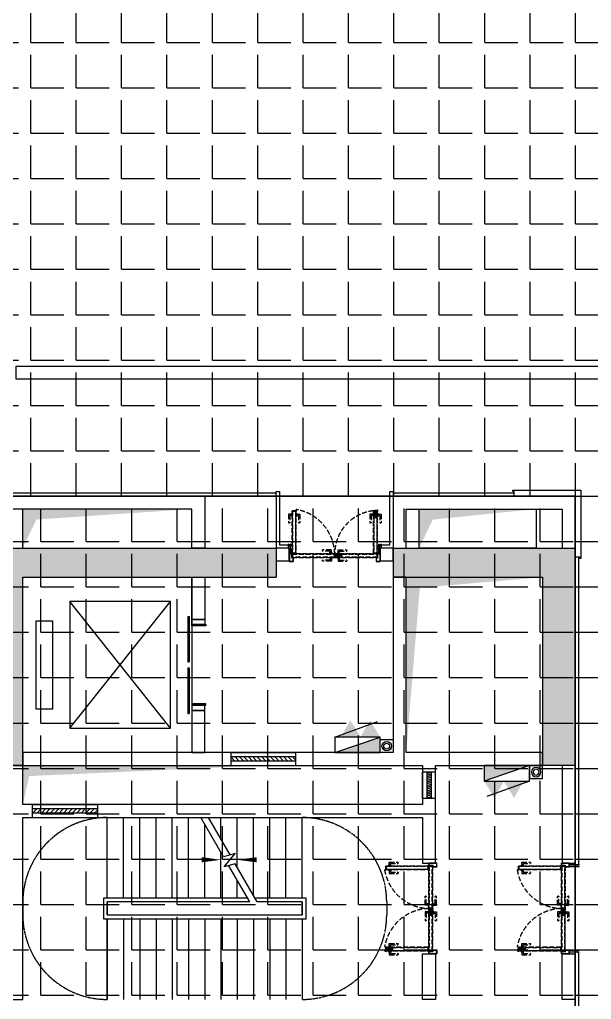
# Model space of a CAD drawing. Extents: x -284868 to 304789, y -137694 to 137894.
# Drawn here: x 75121 to 83920, y -1643 to 13442 of the extents above; entities that cross this region are included whole.
import ezdxf

# ---------------------------------------------------------------- set-up
doc = ezdxf.new("R2010")
doc.units = 0
doc.linetypes.add('DASH', pattern=[0.35, 0.25, -0.1])
doc.layers.get('0').update_dxf_attribs({"linetype": 'CONTINUOUS'})
for name, color, linetype in [('0-墙', 4, 'CONTINUOUS'), ('0-建筑柱体', 251, 'CONTINUOUS'), ('0-消防栓(给排水)', 9, 'CONTINUOUS'), ('0-电梯', 3, 'CONTINUOUS'), ('0-窗', 11, 'CONTINUOUS'), ('0-非设计区域', 251, 'CONTINUOUS'), ('1P-DOOR-门扇', 2, 'CONTINUOUS'), ('1P-DOOR-防火门扇', 1, 'CONTINUOUS'), ('1P-DP-门套', 2, 'CONTINUOUS'), ('P-完成面', 42, 'CONTINUOUS'), ('P-平面楼梯', 3, 'CONTINUOUS'), ('P-门扇', 6, 'CONTINUOUS')]:
    doc.layers.add(name, color=color, linetype=linetype)
pattern_1 = [(45, (-0.1692, 11.7), (-1.12253, 1.12253), []), (135, (-0.1692, 11.7), (-1.12253, -1.12253), [])]
pattern_2 = [(225, (0.1692, 38.3), (1.12253, -1.12253), []), (315, (0.1692, 38.3), (1.12253, 1.12253), [])]

# ---------------------------------------------------------------- blocks, each defined once
blk = doc.blocks.new('sgASGHHHH')
for points in [[(-102879, -897424), (-102646, -897574), (-98746, -897574), (-98746, -897124), (-102996, -897124)], [(-96946, -897574), (-94646, -897574), (-94146, -897124), (-96946, -897124)], [(-94146, -897124), (-94646, -897574), (-94646, -900474), (-94146, -900474)], [(-102646, -900474), (-102646, -897574), (-102879, -897424), (-102996, -897574), (-102996, -900474)]]:
    blk.add_hatch(color=256).paths.add_polyline_path(points)
at = {"color": 4}
for p, q in [((-102996, -897124), (-98746, -897124)), ((-98746, -897124), (-98746, -897574)), ((-96946, -897124), (-94146, -897124)), ((-96946, -897124), (-96946, -897574)), ((-94146, -897124), (-94146, -900474)), ((-102646, -900474), (-102646, -897574)), ((-102646, -897574), (-98746, -897574)), ((-96946, -897574), (-94646, -897574)), ((-94646, -897574), (-94646, -900474)), ((-102996, -900474), (-102646, -900474)), ((-94146, -900474), (-94646, -900474))]:
    blk.add_line(p, q, dxfattribs=at)
blk = doc.blocks.new('$WINLIB2D$00000039')
at = {"color": 0}
for points in [[(-0.5, 0.5), (-0.5, -0.5)], [(0.5, 0.5), (-0.5, 0.5)], [(0.5, -0.5), (0.5, 0.5)], [(-0.5, 0.167), (0.5, 0.167)], [(-0.384, -0.167), (-0.448, 0.167)], [(-0.316, -0.167), (-0.38, 0.167)], [(-0.248, -0.167), (-0.312, 0.167)], [(-0.18, -0.167), (-0.244, 0.167)], [(-0.112, -0.167), (-0.176, 0.167)], [(-0.044, -0.167), (-0.108, 0.167)], [(0.024, -0.167), (-0.04, 0.167)], [(0.092, -0.167), (0.028, 0.167)], [(0.16, -0.167), (0.096, 0.167)], [(0.228, -0.167), (0.164, 0.167)], [(0.296, -0.167), (0.232, 0.167)], [(0.364, -0.167), (0.3, 0.167)], [(0.432, -0.167), (0.368, 0.167)], [(0.5, -0.167), (0.436, 0.167)], [(-0.452, -0.167), (-0.5, 0.084)], [(-0.5, -0.167), (0.5, -0.167)], [(0.5, -0.5), (-0.5, -0.5)]]:
    blk.add_lwpolyline(points, dxfattribs=at)
blk = doc.blocks.new('A$C2E9C7AB1')
blk.add_lwpolyline([(-200, 0), (0, 0), (0, -200), (-200, -200)], close=True)
for radius in [72.3, 45.5]:
    blk.add_circle((-100, -100), radius)
blk = doc.blocks.new('A$C5B4E3DF6')
for p, q in [((0, 240), (-659, 477)), ((-700, 0), (-700, 240)), ((0, 0), (-700, 240)), ((-700, 240), (0, 240)), ((0, 240), (0, 0)), ((0, 0), (-700, 0))]:
    blk.add_line(p, q)
for points in [[(-700, 240), (-541, 498), (-398, 240)], [(-398, 240), (-239, 498), (-96, 240)], [(-700, 0), (-700, 240), (0, 0)]]:
    blk.add_solid(points)
blk = doc.blocks.new('A$C3F6147FC')
at = {"xscale": -1}
blk.add_blockref('A$C5B4E3DF6', (11200, 17550), dxfattribs=at)
at = {"rotation": 180}
blk.add_blockref('A$C2E9C7AB1', (11900, 17550), dxfattribs=at)
at = {"xscale": -1}
for name, p, rotation in [('A$C5B4E3DF6', (14200, 17350), 180), ('A$C2E9C7AB1', (14400, 17350), 270)]:
    blk.add_blockref(name, p, dxfattribs=dict(at, rotation=rotation))
blk = doc.blocks.new('A$C74d47d92')
for p, q in [((-4850, -1240), (-4850, 0)), ((-4850, -1240), (-4850, 0)), ((-4600, -1240), (-4600, 0)), ((-4350, -1240), (-4350, 0)), ((-4100, -1240), (-4100, 0)), ((-3850, -1240), (-3850, 0)), ((-3600, -1240), (-3600, 0)), ((-3060, -603), (-3408, 0)), ((-3350, -1240), (-3350, -100)), ((-2960, -576), (-3293, 0)), ((-3100, -333), (-3100, 0)), ((-2850, -767), (-2850, 0)), ((-2600, -1200), (-2600, 0)), ((-2350, -1240), (-2350, 0)), ((-2100, -1240), (-2100, 0)), ((-1850, -1240), (-1850, 0)), ((-3100, -1240), (-3100, -533)), ((-2880, -555), (-3060, -603)), ((-3052, -761), (-2880, -555)), ((-2880, -714), (-3052, -761)), ((-2657, -1300), (-2980, -741)), ((-2542, -1300), (-2880, -714)), ((-2850, -1240), (-2850, -967)), ((-2692, -1240), (-4910, -1240)), ((-4910, -1240), (-4910, -1560)), ((-2657, -1300), (-4850, -1300)), ((-2657, -1300), (-4850, -1300)), ((-4850, -1300), (-4850, -1500)), ((-4850, -1500), (-4850, -1300)), ((-1790, -1240), (-2577, -1240)), ((-1850, -1300), (-2542, -1300)), ((-1850, -1300), (-2542, -1300)), ((-1850, -1500), (-1850, -1300)), ((-1850, -1300), (-1850, -1500)), ((-1790, -1560), (-1790, -1240)), ((-4850, -1500), (-1850, -1500)), ((-4850, -1500), (-1850, -1500)), ((-4910, -1560), (-1790, -1560)), ((-4850, -1560), (-4850, -2800)), ((-4850, -2800), (-4850, -1560)), ((-4600, -1560), (-4600, -2800)), ((-4350, -1560), (-4350, -2800)), ((-4100, -1560), (-4100, -2800)), ((-3850, -1560), (-3850, -2800)), ((-3600, -1560), (-3600, -2800)), ((-3350, -1560), (-3350, -2800)), ((-3100, -1560), (-3100, -2800)), ((-2850, -1560), (-2850, -2800)), ((-2600, -1560), (-2600, -2800)), ((-2350, -1560), (-2350, -2800)), ((-2100, -1560), (-2100, -2800)), ((-1850, -1560), (-1850, -2800))]:
    blk.add_line(p, q)
at = {"linetype": 'DASH'}
for points in [[(-4850, 0, 0.414214), (-6150, -1300), (-6150, -1500, 0.414214), (-4850, -2800)], [(-1850, 0, -0.414214), (-550, -1300), (-550, -1500, -0.414214), (-1850, -2800)]]:
    blk.add_lwpolyline(points, format="xyb", dxfattribs=at)
for points in [[(-1725, -2150, 0, 0, 0), (-5500, -2150, 0, 0, 0), (-5500, -650, 0, 0, 0), (-3100, -650, 0, 80, 0), (-3400, -650, 0, 0, 0)], [(-1725, -650, 0, 0, 0), (-2850, -650, 0, 80, 0), (-2550, -650, 0, 0, 0)]]:
    blk.add_lwpolyline(points, format="xyseb")
blk = doc.blocks.new('213r5467')
for p, q in [((-90909, -260063), (-90909, -260326)), ((-89559, -260063), (-90909, -260063)), ((-89559, -260326), (-89559, -260063)), ((-90909, -260326), (-89559, -260326)), ((-91209, -260588), (-91209, -262138)), ((-89259, -260588), (-91209, -260588)), ((-91209, -260588), (-89259, -262138)), ((-91209, -262138), (-89259, -260588)), ((-89259, -262138), (-89259, -260588)), ((-91209, -262138), (-89259, -262138))]:
    blk.add_line(p, q)
blk.add_lwpolyline([(-88884, -262463), (-91584, -262463), (-91584, -259863), (-88884, -259863), (-88884, -262463)])
blk = doc.blocks.new('$DORLIB2D$00000127')
at = {"color": 0}
for points in [[(-0.533, 0.795), (-0.533, 0.69)], [(-0.033, 0.795), (-0.533, 0.795)], [(-0.033, 0.795), (-0.033, 0.69)], [(0.533, 0.795), (0.033, 0.795)], [(0.033, 0.795), (0.033, 0.69)], [(0.533, 0.795), (0.533, 0.69)], [(-0.033, 0.69), (-0.533, 0.69)], [(0.533, 0.69), (0.033, 0.69)], [(0.5, 0.5), (-0.5, 0.5)]]:
    blk.add_lwpolyline(points, dxfattribs=at)
blk = doc.blocks.new('A$C612A7C51')
for p, q in [((0, 35), (2, 35)), ((0, 35), (0, -1)), ((2, 35), (2, -1)), ((0, -1), (1, -3))]:
    blk.add_line(p, q)
for centre, radius, start, end in [((1, -7), 5.62, 101.537, 78.463), ((1, -7), 3.75, 100.8677, 85.475), ((3, 0), 3.43, 199.3524, 238.0625)]:
    blk.add_arc(centre, radius, start, end)
blk = doc.blocks.new('A$C46293241')
at = {"layer": '1P-DP-门套'}
h = blk.add_hatch(dxfattribs=at)
h.set_pattern_fill('ANSI37', color=8, scale=0.3, style=0)
h.set_pattern_definition([(45, (-55.7338, 55.9993), (-0.67352, 0.67352), []), (135, (-55.7338, 55.9993), (-0.67352, -0.67352), [])])
h.paths.add_polyline_path([(-44, 58), (-44, 56), (-56, 56), (-56, 58)])
h = blk.add_hatch(dxfattribs=at)
h.set_pattern_fill('ANSI37', color=8, scale=0.3, style=0)
h.set_pattern_definition([(45, (-40.75, 41.9725), (-0.67352, 0.67352), []), (135, (-40.75, 41.9725), (-0.67352, -0.67352), [])])
h.paths.add_polyline_path([(-39, 42), (-41, 42), (-41, 57), (-39, 57)])
at = {"layer": '1P-DP-门套', "color": 8}
for points in [[(-44, 58), (-44, 56), (-56, 56), (-56, 58)], [(-39, 42), (-41, 42), (-41, 57), (-39, 57)]]:
    blk.add_lwpolyline(points, close=True, dxfattribs=at)
at = {"layer": 'P-完成面'}
blk.add_lwpolyline([(-39, 40, 0.238815), (-39, 41), (-39, 58), (-60, 58), (-60, 120), (0, 120), (0, 100), (-1, 100), (-1, 119), (-59, 119), (-59, 59), (-38, 59), (-38, 41, -0.238815), (-38, 40), (-38, 39, 0.238815), (-39, 38), (-39, 1), (-1, 1), (-1, 20), (0, 20), (0, 0), (-40, 0), (-40, 39, -0.238815), (-39, 40), (-39, 40)], format="xyb", dxfattribs=at)
blk.add_lwpolyline([(-3, 114), (-1, 114), (-1, 6), (-3, 6)], close=True, dxfattribs=at)
blk = doc.blocks.new('A$C31043D8C')
at = {"layer": 'P-门扇', "color": 251, "linetype": 'DASH', "ltscale": 300}
for p, q in [((-25, 0), (-25, -6)), ((-25, 0), (25, 0)), ((25, 0), (25, -6)), ((-23, -8), (23, -8)), ((-10, -8), (-10, -55)), ((-5, -60), (122, -60)), ((10, -8), (10, -40)), ((10, -40), (122, -40)), ((127, -45), (127, -55))]:
    blk.add_line(p, q, dxfattribs=at)
for centre, radius, start, end in [((-23, -6), 2, 180, 270), ((-5, -55), 5, 180, 270), ((23, -6), 2, 270, 0), ((122, -45), 5, 0, 90), ((122, -55), 5, 270, 0)]:
    blk.add_arc(centre, radius, start, end, dxfattribs=at)
blk = doc.blocks.new('*U269')
at = {"layer": 'P-门扇', "linetype": 'DASH', "ltscale": 300}
h = blk.add_hatch(dxfattribs=at)
h.set_pattern_fill('ANSI37', color=251, scale=0.5, style=0)
h.set_pattern_definition(pattern_1)
h.paths.add_polyline_path([(2, 12), (2, 42), (0, 42), (0, 12)])
h = blk.add_hatch(dxfattribs=at)
h.set_pattern_fill('ANSI37', color=251, scale=0.2, style=0)
h.set_pattern_definition([(45, (657.35, 55.1438), (-0.449013, 0.449013), []), (135, (657.35, 55.1438), (-0.449013, -0.449013), [])])
h.paths.add_polyline_path([(657, 56), (669, 56), (669, 55), (657, 55)])
at = {"layer": 'P-门扇', "color": 251, "linetype": 'DASH', "ltscale": 300}
for points in [[(655, 58), (655, 1), (1, 1), (1, 11), (3, 11), (3, 24), (2, 24), (2, 12), (0, 12), (0, 0), (655, 0), (655, 57), (671, 57, 0.995191), (671, 58), (653, 58, 0.414214), (653, 57), (653, 55, -0.414214), (652, 54), (1, 54), (1, 43), (3, 43), (3, 24), (2, 24), (2, 42), (0, 42), (0, 55), (652, 55, 0.414214), (652, 55), (652, 57, -0.414214), (653, 58), (671, 58, -1), (671, 56), (657, 56), (657, 57)], [(6, 5), (20, 5), (20, 4), (20, 5), (6, 5, -0.414214), (6, 5), (6, 50, -0.414214), (6, 50), (20, 50), (20, 51), (6, 51, 0.414214), (5, 50), (5, 6, 0.414214), (7, 4), (20, 4)], [(651, 5), (638, 5), (638, 4), (638, 5), (651, 5, 0.414214), (652, 5), (652, 50, 0.414214), (651, 50), (638, 50), (638, 51), (651, 51, -0.414214), (653, 50), (653, 6, -0.414214), (651, 4), (638, 4)]]:
    blk.add_lwpolyline(points, format="xyb", dxfattribs=at)
for points in [[(2, 12), (2, 42), (0, 42), (0, 12)], [(1, 54), (655, 54), (655, 51), (1, 51)], [(1, 4), (655, 4), (655, 1), (1, 1)], [(657, 56), (669, 56), (669, 55), (657, 55)]]:
    blk.add_lwpolyline(points, close=True, dxfattribs=at)
at = {"layer": '1P-DOOR-门扇', "color": 8, "linetype": 'ByBlock', "rotation": 180}
blk.add_blockref('A$C31043D8C', (595, 55), dxfattribs=at)
at = {"layer": '1P-DOOR-门扇', "color": 8, "linetype": 'ByBlock', "xscale": -1}
blk.add_blockref('A$C31043D8C', (595, 0), dxfattribs=at)
blk = doc.blocks.new('*U270')
at = {"layer": 'P-门扇', "linetype": 'DASH', "ltscale": 300}
h = blk.add_hatch(dxfattribs=at)
h.set_pattern_fill('ANSI37', color=251, scale=0.5, style=0)
h.set_pattern_definition(pattern_1)
h.paths.add_polyline_path([(2, 12), (2, 42), (0, 42), (0, 12)])
h = blk.add_hatch(dxfattribs=at)
h.set_pattern_fill('ANSI37', color=251, scale=0.2, style=0)
h.set_pattern_definition([(45, (657.4896, 55.1438), (-0.449013, 0.449013), []), (135, (657.4896, 55.1438), (-0.449013, -0.449013), [])])
h.paths.add_polyline_path([(657, 56), (669, 56), (669, 55), (657, 55)])
at = {"layer": 'P-门扇', "color": 251, "linetype": 'DASH', "ltscale": 300}
for points in [[(655, 58), (655, 1), (1, 1), (1, 11), (3, 11), (3, 24), (2, 24), (2, 12), (0, 12), (0, 0), (656, 0), (656, 57), (671, 57, 0.995191), (671, 58), (653, 58, 0.414214), (653, 57), (653, 55, -0.414214), (652, 54), (1, 54), (1, 43), (3, 43), (3, 24), (2, 24), (2, 42), (0, 42), (0, 55), (652, 55, 0.414214), (652, 55), (652, 57, -0.414214), (653, 58), (671, 58, -1), (671, 56), (657, 56), (657, 57)], [(6, 5), (20, 5), (20, 4), (20, 5), (6, 5, -0.414214), (6, 5), (6, 50, -0.414214), (6, 50), (20, 50), (20, 51), (6, 51, 0.414214), (5, 50), (5, 6, 0.414214), (7, 4), (20, 4)], [(652, 5), (638, 5), (638, 4), (638, 5), (652, 5, 0.414214), (652, 5), (652, 50, 0.414214), (652, 50), (638, 50), (638, 51), (652, 51, -0.414214), (653, 50), (653, 6, -0.414214), (651, 4), (638, 4)]]:
    blk.add_lwpolyline(points, format="xyb", dxfattribs=at)
for points in [[(2, 12), (2, 42), (0, 42), (0, 12)], [(1, 54), (655, 54), (655, 51), (1, 51)], [(1, 4), (655, 4), (655, 1), (1, 1)], [(657, 56), (669, 56), (669, 55), (657, 55)]]:
    blk.add_lwpolyline(points, close=True, dxfattribs=at)
at = {"layer": '1P-DOOR-门扇', "color": 8, "linetype": 'ByBlock', "rotation": 180}
blk.add_blockref('A$C31043D8C', (596, 55), dxfattribs=at)
at = {"layer": '1P-DOOR-门扇', "color": 8, "linetype": 'ByBlock', "xscale": -1}
blk.add_blockref('A$C31043D8C', (596, 0), dxfattribs=at)
blk = doc.blocks.new('A$C0AC0499D')
at = {"layer": 'P-门扇', "color": 251, "linetype": 'DASH', "ltscale": 300}
for p, q in [((0, 6), (-12, 6)), ((-12, 4), (-12, 6)), ((-12, 4), (0, -6)), ((0, -10), (0, 10)), ((0, 10), (3, 10)), ((3, -10), (3, 10)), ((3, 8), (88, 8)), ((88, 8), (88, -8)), ((99, 0), (-14, 0)), ((-4, 0), (0, 0)), ((3, -10), (0, -10)), ((2, 0), (1, 0)), ((3, -8), (88, -8))]:
    blk.add_line(p, q, dxfattribs=at)
blk = doc.blocks.new('A$C6733057F')
at = {"layer": 'P-门扇', "color": 251, "linetype": 'DASH', "ltscale": 300}
blk.add_line((103, -21), (103, 21), dxfattribs=at)
for points in [[(4, 14), (103, 14), (103, -14), (4, -14)], [(4, 12), (101, 12), (101, -13), (4, -13)]]:
    blk.add_lwpolyline(points, dxfattribs=at)
at = {"layer": '1P-DOOR-门扇', "color": 8}
blk.add_blockref('A$C31043D8C', (60, -25), dxfattribs=at)
at = {"layer": 'P-门扇', "color": 251, "linetype": 'DASH', "ltscale": 300, "extrusion": (0, 0, -1), "zscale": -1, "rotation": 180}
blk.add_blockref('A$C0AC0499D', (0, 0), dxfattribs=at)
blk = doc.blocks.new('*U267')
at = {"layer": 'P-门扇', "linetype": 'DASH', "ltscale": 300}
h = blk.add_hatch(dxfattribs=at)
h.set_pattern_fill('ANSI37', color=251, scale=0.5, angle=180, style=0)
h.set_pattern_definition(pattern_2)
h.paths.add_polyline_path([(-2, 38), (-2, 8), (0, 8), (0, 38)])
h = blk.add_hatch(dxfattribs=at)
h.set_pattern_fill('ANSI37', color=251, scale=0.2, angle=180, style=0)
h.set_pattern_definition([(225, (-657.4896, -5.1438), (0.449013, -0.449013), []), (315, (-657.4896, -5.1438), (0.449013, 0.449013), [])])
h.paths.add_polyline_path([(-657, -6), (-669, -6), (-669, -5), (-657, -5)])
at = {"layer": 'P-门扇', "color": 251, "linetype": 'DASH', "ltscale": 300}
for points in [[(-655, -8), (-655, 49), (-1, 49), (-1, 39), (-3, 39), (-3, 26), (-2, 26), (-2, 38), (0, 38), (0, 50), (-656, 50), (-656, -7), (-671, -7, 0.995191), (-671, -8), (-653, -8, 0.414214), (-653, -7), (-653, -5, -0.414214), (-652, -4), (-1, -4), (-1, 7), (-3, 7), (-3, 26), (-2, 26), (-2, 8), (0, 8), (0, -5), (-652, -5, 0.414214), (-652, -5), (-652, -7, -0.414214), (-653, -8), (-671, -8, -1), (-671, -6), (-657, -6), (-657, -7)], [(-652, 45), (-638, 45), (-638, 46), (-638, 45), (-652, 45, 0.414214), (-652, 45), (-652, 0, 0.414214), (-652, 0), (-638, 0), (-638, -1), (-652, -1, -0.414214), (-653, 0), (-653, 44, -0.414214), (-651, 46), (-638, 46)], [(-6, 45), (-20, 45), (-20, 46), (-20, 45), (-6, 45, -0.414214), (-6, 45), (-6, 0, -0.414214), (-6, 0), (-20, 0), (-20, -1), (-6, -1, 0.414214), (-5, 0), (-5, 44, 0.414214), (-7, 46), (-20, 46)]]:
    blk.add_lwpolyline(points, format="xyb", dxfattribs=at)
for points in [[(-1, 46), (-655, 46), (-655, 49), (-1, 49)], [(-2, 38), (-2, 8), (0, 8), (0, 38)], [(-657, -6), (-669, -6), (-669, -5), (-657, -5)], [(-1, -4), (-655, -4), (-655, -1), (-1, -1)]]:
    blk.add_lwpolyline(points, close=True, dxfattribs=at)
blk.add_blockref('A$C6733057F', (-656, 20), dxfattribs=at)
at = {"layer": 'P-门扇', "color": 251, "linetype": 'DASH', "ltscale": 300, "extrusion": (0, 0, -1), "zscale": -1, "rotation": 180}
blk.add_blockref('A$C31043D8C', (596, 50), dxfattribs=at)
blk = doc.blocks.new('*U268')
at = {"layer": 'P-门扇', "linetype": 'DASH', "ltscale": 300}
h = blk.add_hatch(dxfattribs=at)
h.set_pattern_fill('ANSI37', color=251, scale=0.5, angle=180, style=0)
h.set_pattern_definition(pattern_2)
h.paths.add_polyline_path([(-2, 38), (-2, 8), (0, 8), (0, 38)])
h = blk.add_hatch(dxfattribs=at)
h.set_pattern_fill('ANSI37', color=251, scale=0.2, angle=180, style=0)
h.set_pattern_definition([(225, (-657.35, -5.1438), (0.449013, -0.449013), []), (315, (-657.35, -5.1438), (0.449013, 0.449013), [])])
h.paths.add_polyline_path([(-657, -6), (-669, -6), (-669, -5), (-657, -5)])
at = {"layer": 'P-门扇', "color": 251, "linetype": 'DASH', "ltscale": 300}
for points in [[(-655, -8), (-655, 49), (-1, 49), (-1, 39), (-3, 39), (-3, 26), (-2, 26), (-2, 38), (0, 38), (0, 50), (-655, 50), (-655, -7), (-671, -7, 0.995191), (-671, -8), (-653, -8, 0.414214), (-653, -7), (-653, -5, -0.414214), (-652, -4), (-1, -4), (-1, 7), (-3, 7), (-3, 26), (-2, 26), (-2, 8), (0, 8), (0, -5), (-652, -5, 0.414214), (-652, -5), (-652, -7, -0.414214), (-653, -8), (-671, -8, -1), (-671, -6), (-657, -6), (-657, -7)], [(-651, 45), (-638, 45), (-638, 46), (-638, 45), (-651, 45, 0.414214), (-652, 45), (-652, 0, 0.414214), (-651, 0), (-638, 0), (-638, -1), (-651, -1, -0.414214), (-653, 0), (-653, 44, -0.414214), (-651, 46), (-638, 46)], [(-6, 45), (-20, 45), (-20, 46), (-20, 45), (-6, 45, -0.414214), (-6, 45), (-6, 0, -0.414214), (-6, 0), (-20, 0), (-20, -1), (-6, -1, 0.414214), (-5, 0), (-5, 44, 0.414214), (-7, 46), (-20, 46)]]:
    blk.add_lwpolyline(points, format="xyb", dxfattribs=at)
for points in [[(-1, 46), (-655, 46), (-655, 49), (-1, 49)], [(-2, 38), (-2, 8), (0, 8), (0, 38)], [(-657, -6), (-669, -6), (-669, -5), (-657, -5)], [(-1, -4), (-655, -4), (-655, -1), (-1, -1)]]:
    blk.add_lwpolyline(points, close=True, dxfattribs=at)
blk.add_blockref('A$C6733057F', (-655, 20), dxfattribs=at)
at = {"layer": 'P-门扇', "color": 251, "linetype": 'DASH', "ltscale": 300, "extrusion": (0, 0, -1), "zscale": -1, "rotation": 180}
blk.add_blockref('A$C31043D8C', (595, 50), dxfattribs=at)
blk = doc.blocks.new('A$C18060901')
at = {"layer": 'P-完成面'}
for points in [[(0, 200), (0, 0), (80, 0), (80, 200)], [(80, -15), (100, -15), (100, 200), (80, 200)], [(1320, -15), (1300, -15), (1300, 200), (1320, 200)], [(1400, 200), (1400, 0), (1320, 0), (1320, 200)]]:
    blk.add_lwpolyline(points, close=True, dxfattribs=at)

msp = doc.modelspace()

# ---------------------------------------------------------------- hatches: boundary and pattern name
at = {"layer": '0-非设计区域', "ltscale": 3}
h = msp.add_hatch(dxfattribs=at)
h.set_pattern_fill('ANGLE', color=256, scale=100)
h.set_pattern_definition([(0, (-356380.6, 452446.1), (0, 698.5), [508, -190.5]), (90, (-356380.6, 452446.1), (-698.5, 4e-14), [508, -190.5])])
h.paths.add_polyline_path([(69920, 19008), (69920, 16857), (72120, 16857), (72120, 6107), (83670, 6107), (83670, -11493), (85470, -11493), (85470, -1140), (94921, -1140), (94921, 19008)])
h = msp.add_hatch(dxfattribs=at)
h.set_pattern_fill('ANGLE', color=256, scale=100)
h.set_pattern_definition([(0, (-270309.1, 452446.1), (0, 698.5), [508, -190.5]), (90, (-270309.1, 452446.1), (-698.5, 4e-14), [508, -190.5])])
h.paths.add_polyline_path([(68770, -11693), (83670, -11693), (83670, 6107), (68770, 6107)])

# ---------------------------------------------------------------- linework, layer by layer
at = {"layer": '0-墙', "ltscale": 3}
msp.add_lwpolyline([(86170, 860), (85470, 860), (85470, 7907), (75070, 7907), (75070, 8107), (85670, 8107), (85670, 1060), (86370, 1060), (86370, 660), (86170, 660), (86170, 860)], dxfattribs=at)
at = {"layer": '0-墙'}
for points in [[(71795, 6107), (77970, 6107), (77970, 5307), (77770, 5307), (77770, 5907), (71795, 5907)], [(75170, 5907), (74970, 5907), (74970, 5307), (75170, 5307)], [(79070, 5107), (79270, 5107), (79270, 5307), (79070, 5307)], [(80670, 5107), (80870, 5107), (80870, 5307), (80670, 5307)], [(77770, 4857), (77970, 4857), (77970, 4207), (77770, 4207)], [(77770, 2157), (77970, 2157), (77970, 2807), (77770, 2807)], [(83470, 1957), (83470, 457), (83670, 457), (83670, 1957)], [(81320, -943), (81520, -943), (81520, -1643), (81320, -1643)], [(83470, -943), (83670, -943), (83670, -1643), (83470, -1643)]]:
    msp.add_lwpolyline(points, close=True, dxfattribs=at)
for points in [[(83670, 5307), (83670, 6107), (80870, 6107), (80870, 5307), (81070, 5307), (81070, 5907), (83470, 5907), (83470, 5307), (83670, 5307)], [(81070, 2157), (81070, 4857), (80870, 4857), (80870, 2157), (75170, 2157), (75170, 1957), (81320, 1957), (81320, 1357), (75170, 1357), (75170, 1957), (74970, 1957)], [(74970, -1643), (75170, -1643), (75170, 1157), (81320, 1157), (81320, 457), (81520, 457), (81520, 1957), (83170, 1957), (83170, 2157), (81070, 2157)]]:
    msp.add_lwpolyline(points, dxfattribs=at)
at = {"layer": '0-墙', "color": 251}
msp.add_lwpolyline([(81270, 5907), (83070, 5907), (83070, 5307), (81270, 5307)], close=True, dxfattribs=at)
for points in [[(75170, 5307), (75170, 5907), (75379, 5745), (77770, 5907)], [(81270, 5307), (81270, 5907), (81479, 5745), (83070, 5907)], [(81070, 2157), (81070, 4857), (81279, 4695), (83170, 4857)], [(75170, 1357), (75170, 1957), (75268, 1795), (78820, 1957)]]:
    msp.add_solid(points, dxfattribs=at)
at = {"layer": '0-非设计区域', "ltscale": 3}
for points in [[(69920, 19008), (69920, 16857), (72120, 16857), (72120, 6107), (83670, 6107), (83670, -11493), (85470, -11493), (85470, -1140), (94921, -1140), (94921, 19008)], [(68770, -11693), (83670, -11693), (83670, 6107), (68770, 6107)]]:
    msp.add_lwpolyline(points, close=True, dxfattribs=at)
at = {"layer": 'P-完成面'}
for points in [[(82730, 6107), (82730, 6177), (82710, 6177), (82710, 6197), (83760, 6197), (83760, 5147), (83740, 5147), (83740, 5167), (83670, 5167)], [(72170, 6157), (79070, 6157)], [(77970, 6107), (79070, 6107), (79070, 5307)], [(79070, 6107), (79070, 6177), (79120, 6177), (79120, 5357), (79255, 5357)], [(80685, 5357), (80820, 5357), (80820, 6177), (80870, 6177), (80870, 6107)], [(80870, 6157), (82730, 6157)], [(79270, 5217), (79290, 5217), (79290, 5367), (79285, 5367), (79285, 5337), (79260, 5337), (79260, 5367), (79255, 5367), (79255, 5307), (79257, 5307), (79257, 5366), (79259, 5366), (79259, 5336), (79287, 5336), (79287, 5366), (79289, 5366), (79289, 5219), (79270, 5219), (79270, 5217)], [(80670, 5217), (80650, 5217), (80650, 5367), (80655, 5367), (80655, 5337), (80680, 5337), (80680, 5367), (80685, 5367), (80685, 5307), (80684, 5307), (80684, 5366), (80682, 5366), (80682, 5336), (80654, 5336), (80654, 5366), (80652, 5366), (80652, 5219), (80670, 5219), (80670, 5217)], [(83720, 5167), (83720, 432)], [(83720, -918), (83720, -5073)]]:
    msp.add_lwpolyline(points, dxfattribs=at)
for points in [[(81540, 397), (81540, 402), (81540, 402), (81540, 397)], [(83730, 432), (83730, 427), (83700, 427), (83700, 402), (83730, 402), (83730, 397), (83580, 397), (83580, 432)], [(83580, 397), (83580, 402), (83580, 402), (83580, 397)], [(83729, 431), (83729, 429), (83699, 429), (83699, 401), (83729, 401), (83729, 399), (83582, 399), (83582, 431)], [(83730, -883), (83730, -888), (83700, -888), (83700, -913), (83730, -913), (83730, -918), (83580, -918), (83580, -883)], [(83729, -884), (83729, -886), (83699, -886), (83699, -914), (83729, -914), (83729, -916), (83582, -916), (83582, -884)]]:
    msp.add_lwpolyline(points, close=True, dxfattribs=at)
at = {"layer": 'P-门扇', "color": 251, "linetype": 'DASH', "ltscale": 300}
for centre, radius, start, end in [((79260, 5199), 710, 1.4527, 80.7299), ((80638, 5216), 668, 96.1813, 179.8761), ((81438, 467), 710, 189.2701, 268.5473), ((83478, 467), 710, 189.2701, 268.5473), ((81438, -953), 710, 91.4527, 170.7299), ((83478, -953), 710, 91.4527, 170.7299)]:
    msp.add_arc(centre, radius, start, end, dxfattribs=at)

# ---------------------------------------------------------------- block references
at = {"xscale": -1, "rotation": 90}
msp.add_blockref('A$C18060901', (77970, 4207), dxfattribs=at)
at = {"layer": '0-建筑柱体'}
msp.add_blockref('sgASGHHHH', (177816, 902431), dxfattribs=at)
at = {"layer": '0-消防栓(给排水)', "color": 0}
msp.add_blockref('A$C3F6147FC', (68770, -15393), dxfattribs=at)
at = {"layer": '0-电梯', "rotation": 90}
msp.add_blockref('213r5467', (-184693, 93741), dxfattribs=at)
at = {"layer": '0-窗', "xscale": -1000, "zscale": -1000}
for p, yscale in [((78870, 2057), -200), ((75820, 1257), 200)]:
    msp.add_blockref('$WINLIB2D$00000039', p, dxfattribs=dict(at, yscale=yscale))
at = {"layer": '0-窗', "xscale": 400, "yscale": 200, "zscale": 400, "rotation": 270.0000000000167}
msp.add_blockref('$WINLIB2D$00000039', (81421, 1657), dxfattribs=at)
at = {"layer": '1P-DOOR-防火门扇', "rotation": 180}
msp.add_blockref('*U269', (81413, 411), dxfattribs=at)
at = {"layer": '1P-DOOR-防火门扇'}
msp.add_blockref('*U268', (81413, -891), dxfattribs=at)
at = {"layer": 'P-完成面'}
for p, rotation in [((79270, 5217), 180), ((81420, -943), 270)]:
    msp.add_blockref('A$C46293241', p, dxfattribs=dict(at, rotation=rotation))
at = {"layer": 'P-完成面', "extrusion": (0, 0, -1), "zscale": -1}
for p, rotation in [((-80670, 5217), 180), ((-81420, 457), 90)]:
    msp.add_blockref('A$C46293241', p, dxfattribs=dict(at, rotation=rotation))
at = {"layer": 'P-完成面', "xscale": -1, "rotation": 270}
msp.add_blockref('A$C46293241', (83460, 457), dxfattribs=at)
at = {"layer": 'P-完成面', "extrusion": (0, 0, -1), "xscale": -1, "zscale": -1, "rotation": 90}
msp.add_blockref('A$C46293241', (-83460, -943), dxfattribs=at)
at = {"layer": 'P-平面楼梯', "ltscale": 3}
msp.add_blockref('A$C74d47d92', (81320, 1157), dxfattribs=at)
at = {"layer": 'P-门扇', "xscale": -1}
for name, p, rotation in [('*U269', (79317, 5224), 270), ('*U268', (80619, 5224), 90), ('A$C612A7C51', (79310, 5217), 180)]:
    msp.add_blockref(name, p, dxfattribs=dict(at, rotation=rotation))
at = {"layer": 'P-门扇', "color": 8, "linetype": 'DASH', "xscale": -1, "rotation": 180}
for name, p in [('*U270', (79313, 5217)), ('*U267', (80627, 5212))]:
    msp.add_blockref(name, p, dxfattribs=at)
at = {"layer": 'P-门扇', "rotation": 180}
msp.add_blockref('A$C612A7C51', (80630, 5217), dxfattribs=at)
at = {"layer": 'P-门扇', "xscale": 1400, "yscale": 200, "zscale": 1400, "rotation": 89.99999999999073}
msp.add_blockref('$DORLIB2D$00000127', (77870, 3507), dxfattribs=at)
at = {"layer": 'P-门扇', "color": 251, "linetype": 'DASH', "ltscale": 300}
for name, p, rotation in [('*U269', (83453, 411), 180), ('*U270', (81420, 414), 270), ('A$C612A7C51', (81420, 418), 270), ('*U270', (83460, 414), 270), ('A$C612A7C51', (83460, 418), 270), ('*U267', (81425, -900), 270), ('*U267', (83465, -900), 270)]:
    msp.add_blockref(name, p, dxfattribs=dict(at, rotation=rotation))
at = {"layer": 'P-门扇', "color": 251, "linetype": 'DASH', "ltscale": 300, "extrusion": (0, 0, -1), "zscale": -1, "rotation": 90}
msp.add_blockref('A$C612A7C51', (-81420, -903), dxfattribs=at)
at = {"layer": 'P-门扇', "color": 251, "linetype": 'DASH', "ltscale": 300}
msp.add_blockref('*U268', (83453, -891), dxfattribs=at)
at = {"layer": 'P-门扇', "color": 251, "linetype": 'DASH', "ltscale": 300, "xscale": -1, "rotation": 270}
msp.add_blockref('A$C612A7C51', (83460, -903), dxfattribs=at)

doc.saveas('drawing.dxf')
